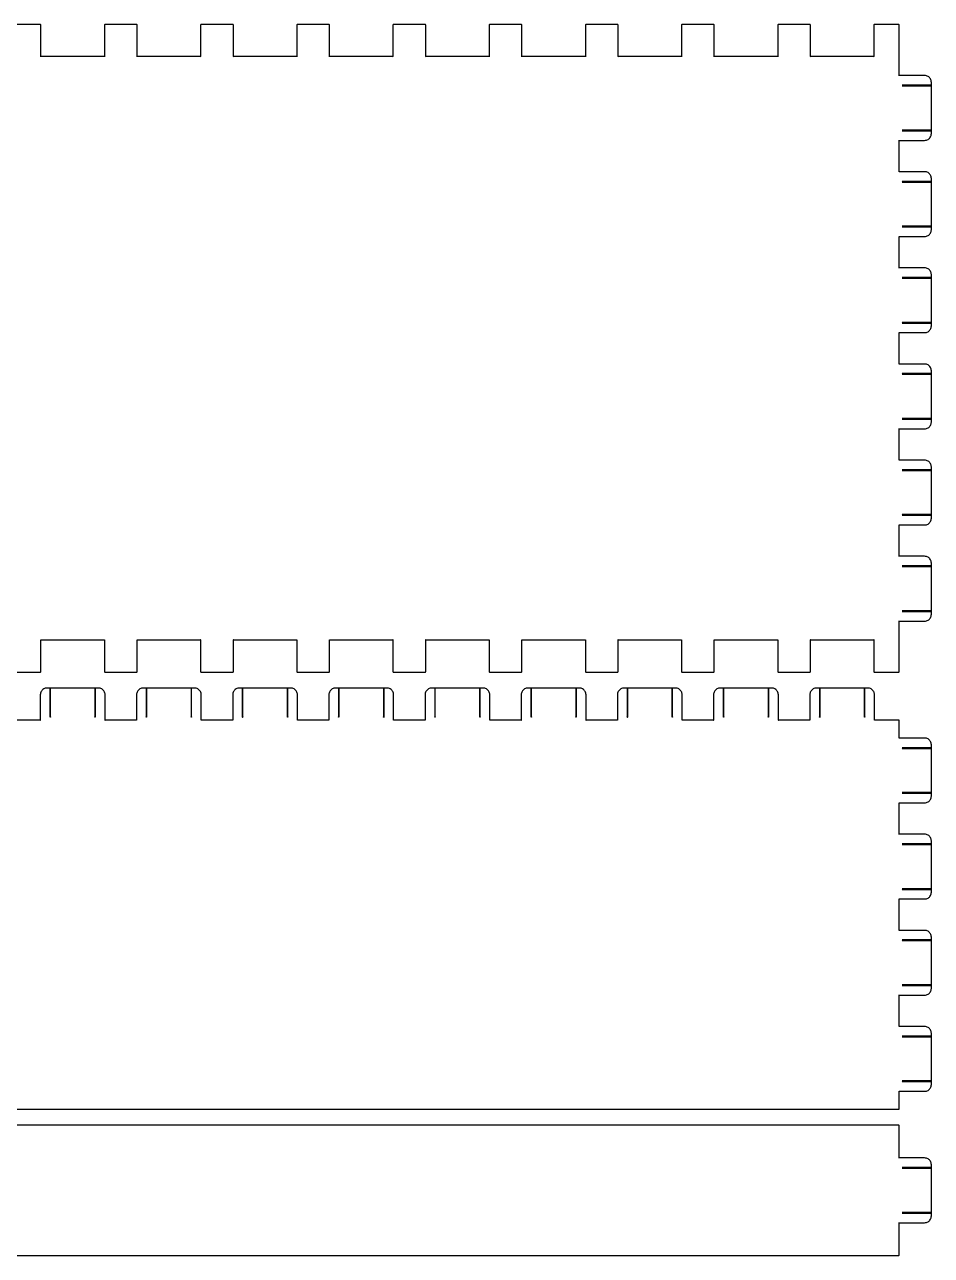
# Model space of a CAD drawing. Extents: x -4034 to 1909, y -3277 to 6509.
# Drawn here: x 290.3 to 570.3, y 1016.4 to 1396.6 of the extents above; entities that cross this region are included whole.
import ezdxf

# ---------------------------------------------------------------- set-up
doc = ezdxf.new("R2010")
doc.units = 0
doc.layers.add('Layer_1', color=7, linetype='CONTINUOUS')

msp = doc.modelspace()

# ---------------------------------------------------------------- linework, layer by layer
at = {"layer": 'Layer_1', "color": 7}
for points in [[(295.25, 1396.568195), (285.35, 1396.568195)], [(314.95, 1396.468193), (314.95, 1386.667997), (295.35, 1386.667997), (295.35, 1396.468193)], [(324.95, 1396.568195), (315.05, 1396.568195)], [(344.65, 1396.468193), (344.65, 1386.667997), (325.05, 1386.667997), (325.05, 1396.468193)], [(354.65, 1396.568195), (344.75, 1396.568195)], [(374.35, 1396.468193), (374.35, 1386.667997), (354.75, 1386.667997), (354.75, 1396.468193)], [(384.35, 1396.568195), (374.45, 1396.568195)], [(404.05, 1396.468193), (404.05, 1386.667997), (384.45, 1386.667997), (384.45, 1396.468193)], [(414.05, 1396.568195), (404.15, 1396.568195)], [(433.75, 1396.468193), (433.75, 1386.667997), (414.15, 1386.667997), (414.15, 1396.468193)], [(443.75, 1396.568195), (433.85, 1396.568195)], [(463.45, 1396.468193), (463.45, 1386.667997), (443.85, 1386.667997), (443.85, 1396.468193)], [(473.45, 1396.568195), (463.55, 1396.568195)], [(493.15, 1396.468193), (493.15, 1386.667997), (473.55, 1386.667997), (473.55, 1396.468193)], [(503.15, 1396.568195), (493.25, 1396.568195)], [(522.85, 1396.468193), (522.85, 1386.667997), (503.25, 1386.667997), (503.25, 1396.468193)], [(532.85, 1396.568195), (522.95, 1396.568195)], [(552.55, 1396.468193), (552.55, 1386.667997), (532.95, 1386.667997), (532.95, 1396.468193)], [(560.3, 1396.568195), (552.65, 1396.568195)], [(568.22, 1380.81788), (560.4, 1380.81788), (560.4, 1386.567995), (560.4, 1396.468193)], [(570.2, 1377.847821), (561.29, 1377.847821), (561.34, 1377.83382), (561.377, 1377.79782), (561.39, 1377.747819), (561.377, 1377.697818), (561.34, 1377.660817), (561.29, 1377.647817), (570.2, 1377.647817)], [(570.3, 1377.747819), (570.3, 1378.737838)], [(570.3, 1363.887541), (570.3, 1377.747819)], [(570.2, 1363.987543), (561.29, 1363.987543), (561.34, 1363.973543), (561.377, 1363.937542), (561.39, 1363.887541), (561.377, 1363.83754), (561.34, 1363.80054), (561.29, 1363.787539), (570.2, 1363.787539)], [(570.3, 1362.897522), (570.3, 1363.887541)], [(568.22, 1351.117286), (560.4, 1351.117286), (560.4, 1360.81748), (568.22, 1360.81748)], [(570.2, 1348.147227), (561.29, 1348.147227), (561.34, 1348.133226), (561.377, 1348.097226), (561.39, 1348.047225), (561.377, 1347.997224), (561.34, 1347.960223), (561.29, 1347.947223), (570.2, 1347.947223)], [(570.3, 1348.047225), (570.3, 1349.037244)], [(570.3, 1334.186947), (570.3, 1348.047225)], [(568.22, 1321.416692), (560.4, 1321.416692), (560.4, 1331.116886), (568.22, 1331.116886)], [(570.2, 1334.286949), (561.29, 1334.286949), (561.34, 1334.272949), (561.377, 1334.236948), (561.39, 1334.186947), (561.377, 1334.136946), (561.34, 1334.099946), (561.29, 1334.086945), (570.2, 1334.086945)], [(570.3, 1333.196928), (570.3, 1334.186947)], [(570.3, 1318.346631), (570.3, 1319.33665)], [(570.2, 1318.446633), (561.29, 1318.446633), (561.34, 1318.432632), (561.377, 1318.396632), (561.39, 1318.346631), (561.377, 1318.29663), (561.34, 1318.259629), (561.29, 1318.246629), (570.2, 1318.246629)], [(570.3, 1304.486353), (570.3, 1318.346631)], [(570.2, 1304.586355), (561.29, 1304.586355), (561.34, 1304.572355), (561.377, 1304.536354), (561.39, 1304.486353), (561.377, 1304.436352), (561.34, 1304.399352), (561.29, 1304.386351), (570.2, 1304.386351)], [(570.3, 1303.496334), (570.3, 1304.486353)], [(568.22, 1291.716098), (560.4, 1291.716098), (560.4, 1301.416292), (568.22, 1301.416292)], [(570.3, 1288.646037), (570.3, 1289.636056)], [(570.2, 1288.746039), (561.29, 1288.746039), (561.34, 1288.732038), (561.377, 1288.696038), (561.39, 1288.646037), (561.377, 1288.596036), (561.34, 1288.559035), (561.29, 1288.546035), (570.2, 1288.546035)], [(570.3, 1274.785759), (570.3, 1288.646037)], [(570.2, 1274.885761), (561.29, 1274.885761), (561.34, 1274.871761), (561.377, 1274.83576), (561.39, 1274.785759), (561.377, 1274.735758), (561.34, 1274.698758), (561.29, 1274.685757), (570.2, 1274.685757)], [(570.3, 1273.79574), (570.3, 1274.785759)], [(568.22, 1262.015504), (560.4, 1262.015504), (560.4, 1271.715698), (568.22, 1271.715698)], [(570.2, 1259.045445), (561.29, 1259.045445), (561.34, 1259.031444), (561.377, 1258.995444), (561.39, 1258.945443), (561.377, 1258.895442), (561.34, 1258.858441), (561.29, 1258.845441), (570.2, 1258.845441)], [(570.3, 1258.945443), (570.3, 1259.935462)], [(570.3, 1245.085165), (570.3, 1258.945443)], [(570.2, 1245.185167), (561.29, 1245.185167), (561.34, 1245.171167), (561.377, 1245.135166), (561.39, 1245.085165), (561.377, 1245.035164), (561.34, 1244.998164), (561.29, 1244.985163), (570.2, 1244.985163)], [(570.3, 1244.095146), (570.3, 1245.085165)], [(568.22, 1232.31491), (560.4, 1232.31491), (560.4, 1242.015104), (568.22, 1242.015104)], [(570.2, 1229.344851), (561.29, 1229.344851), (561.34, 1229.33085), (561.377, 1229.29485), (561.39, 1229.244849), (561.377, 1229.194848), (561.34, 1229.157847), (561.29, 1229.144847), (570.2, 1229.144847)], [(570.3, 1229.244849), (570.3, 1230.234868)], [(570.3, 1215.384571), (570.3, 1229.244849)], [(570.2, 1215.484573), (561.29, 1215.484573), (561.34, 1215.470573), (561.377, 1215.434572), (561.39, 1215.384571), (561.377, 1215.33457), (561.34, 1215.29757), (561.29, 1215.284569), (570.2, 1215.284569)], [(570.3, 1214.394552), (570.3, 1215.384571)], [(560.4, 1196.664197), (560.4, 1206.564395), (560.4, 1212.31451), (568.22, 1212.31451)], [(295.35, 1196.664197), (295.35, 1206.464393), (314.95, 1206.464393), (314.95, 1196.664197)], [(325.05, 1196.664197), (325.05, 1206.464393), (344.65, 1206.464393), (344.65, 1196.664197)], [(354.75, 1196.664197), (354.75, 1206.464393), (374.35, 1206.464393), (374.35, 1196.664197)], [(384.45, 1196.664197), (384.45, 1206.464393), (404.05, 1206.464393), (404.05, 1196.664197)], [(414.15, 1196.664197), (414.15, 1206.464393), (433.75, 1206.464393), (433.75, 1196.664197)], [(443.85, 1196.664197), (443.85, 1206.464393), (463.45, 1206.464393), (463.45, 1196.664197)], [(473.55, 1196.664197), (473.55, 1206.464393), (493.15, 1206.464393), (493.15, 1196.664197)], [(503.25, 1196.664197), (503.25, 1206.464393), (522.85, 1206.464393), (522.85, 1196.664197)], [(532.95, 1196.664197), (532.95, 1206.464393), (552.55, 1206.464393), (552.55, 1196.664197)], [(285.35, 1196.564195), (295.25, 1196.564195)], [(315.05, 1196.564195), (324.95, 1196.564195)], [(344.75, 1196.564195), (354.65, 1196.564195)], [(374.45, 1196.564195), (384.35, 1196.564195)], [(404.15, 1196.564195), (414.05, 1196.564195)], [(433.85, 1196.564195), (443.75, 1196.564195)], [(463.55, 1196.564195), (473.45, 1196.564195)], [(493.25, 1196.564195), (503.15, 1196.564195)], [(522.95, 1196.564195), (532.85, 1196.564195)], [(552.65, 1196.564195), (560.3, 1196.564195)], [(298.22, 1191.614096), (297.23, 1191.614096)], [(298.12, 1191.514094), (298.12, 1182.603916), (298.133, 1182.653917), (298.17, 1182.689918), (298.22, 1182.703918), (298.27, 1182.689918), (298.307, 1182.653917), (298.32, 1182.603916), (298.32, 1191.514094)], [(312.08, 1191.614096), (298.22, 1191.614096)], [(311.98, 1191.514094), (311.98, 1182.603916), (311.993, 1182.653917), (312.03, 1182.689918), (312.08, 1182.703918), (312.13, 1182.689918), (312.167, 1182.653917), (312.18, 1182.603916), (312.18, 1191.514094)], [(313.07, 1191.614096), (312.08, 1191.614096)], [(327.92, 1191.614096), (326.93, 1191.614096)], [(327.82, 1191.514094), (327.82, 1182.603916), (327.833, 1182.653917), (327.87, 1182.689918), (327.92, 1182.703918), (327.97, 1182.689918), (328.007, 1182.653917), (328.02, 1182.603916), (328.02, 1191.514094)], [(341.78, 1191.614096), (327.92, 1191.614096)], [(341.68, 1191.514094), (341.68, 1182.603916), (341.693, 1182.653917), (341.73, 1182.689918), (341.78, 1182.703918), (341.83, 1182.689918), (341.867, 1182.653917), (341.88, 1182.603916), (341.88, 1191.514094)], [(342.77, 1191.614096), (341.78, 1191.614096)], [(357.62, 1191.614096), (356.63, 1191.614096)], [(357.52, 1191.514094), (357.52, 1182.603916), (357.533, 1182.653917), (357.57, 1182.689918), (357.62, 1182.703918), (357.67, 1182.689918), (357.707, 1182.653917), (357.72, 1182.603916), (357.72, 1191.514094)], [(371.48, 1191.614096), (357.62, 1191.614096)], [(371.38, 1191.514094), (371.38, 1182.603916), (371.393, 1182.653917), (371.43, 1182.689918), (371.48, 1182.703918), (371.53, 1182.689918), (371.567, 1182.653917), (371.58, 1182.603916), (371.58, 1191.514094)], [(372.47, 1191.614096), (371.48, 1191.614096)], [(387.32, 1191.614096), (386.33, 1191.614096)], [(387.22, 1191.514094), (387.22, 1182.603916), (387.233, 1182.653917), (387.27, 1182.689918), (387.32, 1182.703918), (387.37, 1182.689918), (387.407, 1182.653917), (387.42, 1182.603916), (387.42, 1191.514094)], [(401.18, 1191.614096), (387.32, 1191.614096)], [(401.08, 1191.514094), (401.08, 1182.603916), (401.093, 1182.653917), (401.13, 1182.689918), (401.18, 1182.703918), (401.23, 1182.689918), (401.267, 1182.653917), (401.28, 1182.603916), (401.28, 1191.514094)], [(402.17, 1191.614096), (401.18, 1191.614096)], [(417.02, 1191.614096), (416.03, 1191.614096)], [(416.92, 1191.514094), (416.92, 1182.603916), (416.933, 1182.653917), (416.97, 1182.689918), (417.02, 1182.703918), (417.07, 1182.689918), (417.107, 1182.653917), (417.12, 1182.603916), (417.12, 1191.514094)], [(430.88, 1191.614096), (417.02, 1191.614096)], [(430.78, 1191.514094), (430.78, 1182.603916), (430.793, 1182.653917), (430.83, 1182.689918), (430.88, 1182.703918), (430.93, 1182.689918), (430.967, 1182.653917), (430.98, 1182.603916), (430.98, 1191.514094)], [(431.87, 1191.614096), (430.88, 1191.614096)], [(446.72, 1191.614096), (445.73, 1191.614096)], [(446.62, 1191.514094), (446.62, 1182.603916), (446.633, 1182.653917), (446.67, 1182.689918), (446.72, 1182.703918), (446.77, 1182.689918), (446.807, 1182.653917), (446.82, 1182.603916), (446.82, 1191.514094)], [(460.58, 1191.614096), (446.72, 1191.614096)], [(460.48, 1191.514094), (460.48, 1182.603916), (460.493, 1182.653917), (460.53, 1182.689918), (460.58, 1182.703918), (460.63, 1182.689918), (460.667, 1182.653917), (460.68, 1182.603916), (460.68, 1191.514094)], [(461.57, 1191.614096), (460.58, 1191.614096)], [(476.42, 1191.614096), (475.43, 1191.614096)], [(476.32, 1191.514094), (476.32, 1182.603916), (476.333, 1182.653917), (476.37, 1182.689918), (476.42, 1182.703918), (476.47, 1182.689918), (476.507, 1182.653917), (476.52, 1182.603916), (476.52, 1191.514094)], [(490.28, 1191.614096), (476.42, 1191.614096)], [(490.18, 1191.514094), (490.18, 1182.603916), (490.193, 1182.653917), (490.23, 1182.689918), (490.28, 1182.703918), (490.33, 1182.689918), (490.367, 1182.653917), (490.38, 1182.603916), (490.38, 1191.514094)], [(491.27, 1191.614096), (490.28, 1191.614096)], [(506.12, 1191.614096), (505.13, 1191.614096)], [(506.02, 1191.514094), (506.02, 1182.603916), (506.033, 1182.653917), (506.07, 1182.689918), (506.12, 1182.703918), (506.17, 1182.689918), (506.207, 1182.653917), (506.22, 1182.603916), (506.22, 1191.514094)], [(519.98, 1191.614096), (506.12, 1191.614096)], [(519.88, 1191.514094), (519.88, 1182.603916), (519.893, 1182.653917), (519.93, 1182.689918), (519.98, 1182.703918), (520.03, 1182.689918), (520.067, 1182.653917), (520.08, 1182.603916), (520.08, 1191.514094)], [(520.97, 1191.614096), (519.98, 1191.614096)], [(535.82, 1191.614096), (534.83, 1191.614096)], [(535.72, 1191.514094), (535.72, 1182.603916), (535.733, 1182.653917), (535.77, 1182.689918), (535.82, 1182.703918), (535.87, 1182.689918), (535.907, 1182.653917), (535.92, 1182.603916), (535.92, 1191.514094)], [(549.68, 1191.614096), (535.82, 1191.614096)], [(549.58, 1191.514094), (549.58, 1182.603916), (549.593, 1182.653917), (549.63, 1182.689918), (549.68, 1182.703918), (549.73, 1182.689918), (549.767, 1182.653917), (549.78, 1182.603916), (549.78, 1191.514094)], [(550.67, 1191.614096), (549.68, 1191.614096)], [(295.15, 1189.534054), (295.15, 1181.713898), (285.45, 1181.713898), (285.45, 1189.534054)], [(324.85, 1189.534054), (324.85, 1181.713898), (315.15, 1181.713898), (315.15, 1189.534054)], [(354.55, 1189.534054), (354.55, 1181.713898), (344.85, 1181.713898), (344.85, 1189.534054)], [(384.25, 1189.534054), (384.25, 1181.713898), (374.55, 1181.713898), (374.55, 1189.534054)], [(413.95, 1189.534054), (413.95, 1181.713898), (404.25, 1181.713898), (404.25, 1189.534054)], [(443.65, 1189.534054), (443.65, 1181.713898), (433.95, 1181.713898), (433.95, 1189.534054)], [(473.35, 1189.534054), (473.35, 1181.713898), (463.65, 1181.713898), (463.65, 1189.534054)], [(503.05, 1189.534054), (503.05, 1181.713898), (493.35, 1181.713898), (493.35, 1189.534054)], [(532.75, 1189.534054), (532.75, 1181.713898), (523.05, 1181.713898), (523.05, 1189.534054)], [(560.3, 1181.713898), (552.75, 1181.713898), (552.75, 1189.534054)], [(568.22, 1176.163787), (560.4, 1176.163787), (560.4, 1181.613896)], [(570.2, 1173.193728), (561.29, 1173.193728), (561.34, 1173.179727), (561.377, 1173.143727), (561.39, 1173.093726), (561.377, 1173.043725), (561.34, 1173.006724), (561.29, 1172.993724), (570.2, 1172.993724)], [(570.3, 1173.093726), (570.3, 1174.083745)], [(570.3, 1159.233448), (570.3, 1173.093726)], [(568.22, 1146.463193), (560.4, 1146.463193), (560.4, 1156.163387), (568.22, 1156.163387)], [(570.2, 1159.33345), (561.29, 1159.33345), (561.34, 1159.31945), (561.377, 1159.283449), (561.39, 1159.233448), (561.377, 1159.183447), (561.34, 1159.146447), (561.29, 1159.133446), (570.2, 1159.133446)], [(570.3, 1158.243429), (570.3, 1159.233448)], [(570.2, 1143.493134), (561.29, 1143.493134), (561.34, 1143.479133), (561.377, 1143.443133), (561.39, 1143.393132), (561.377, 1143.343131), (561.34, 1143.30613), (561.29, 1143.29313), (570.2, 1143.29313)], [(570.3, 1143.393132), (570.3, 1144.383151)], [(570.3, 1129.532854), (570.3, 1143.393132)], [(570.2, 1129.632856), (561.29, 1129.632856), (561.34, 1129.618856), (561.377, 1129.582855), (561.39, 1129.532854), (561.377, 1129.482853), (561.34, 1129.445853), (561.29, 1129.432852), (570.2, 1129.432852)], [(570.3, 1128.542835), (570.3, 1129.532854)], [(568.22, 1116.762599), (560.4, 1116.762599), (560.4, 1126.462793), (568.22, 1126.462793)], [(570.3, 1113.692538), (570.3, 1114.682557)], [(570.2, 1113.79254), (561.29, 1113.79254), (561.34, 1113.778539), (561.377, 1113.742539), (561.39, 1113.692538), (561.377, 1113.642537), (561.34, 1113.605536), (561.29, 1113.592536), (570.2, 1113.592536)], [(570.3, 1099.83226), (570.3, 1113.692538)], [(570.2, 1099.932262), (561.29, 1099.932262), (561.34, 1099.918262), (561.377, 1099.882261), (561.39, 1099.83226), (561.377, 1099.782259), (561.34, 1099.745259), (561.29, 1099.732258), (570.2, 1099.732258)], [(570.3, 1098.842241), (570.3, 1099.83226)], [(568.22, 1087.062005), (560.4, 1087.062005), (560.4, 1096.762199), (568.22, 1096.762199)], [(570.2, 1084.091946), (561.29, 1084.091946), (561.34, 1084.077945), (561.377, 1084.041945), (561.39, 1083.991944), (561.377, 1083.941943), (561.34, 1083.904942), (561.29, 1083.891942), (570.2, 1083.891942)], [(570.3, 1083.991944), (570.3, 1084.981963)], [(570.3, 1070.131666), (570.3, 1083.991944)], [(570.2, 1070.231668), (561.29, 1070.231668), (561.34, 1070.217668), (561.377, 1070.181667), (561.39, 1070.131666), (561.377, 1070.081665), (561.34, 1070.044665), (561.29, 1070.031664), (570.2, 1070.031664)], [(570.3, 1069.141647), (570.3, 1070.131666)], [(560.4, 1061.611496), (560.4, 1067.061605), (568.22, 1067.061605)], [(20.3, 1061.511494), (560.3, 1061.511494)], [(560.3, 1056.561395), (20.3, 1056.561395)], [(568.22, 1046.461193), (560.4, 1046.461193), (560.4, 1056.461393)], [(570.2, 1043.491134), (561.29, 1043.491134), (561.34, 1043.477133), (561.377, 1043.441133), (561.39, 1043.391132), (561.377, 1043.341131), (561.34, 1043.30413), (561.29, 1043.29113), (570.2, 1043.29113)], [(570.3, 1043.391132), (570.3, 1044.381151)], [(570.3, 1029.530854), (570.3, 1043.391132)], [(570.2, 1029.630856), (561.29, 1029.630856), (561.34, 1029.616856), (561.377, 1029.580855), (561.39, 1029.530854), (561.377, 1029.480853), (561.34, 1029.443853), (561.29, 1029.430852), (570.2, 1029.430852)], [(570.3, 1028.540835), (570.3, 1029.530854)], [(560.4, 1016.460593), (560.4, 1026.460793), (568.22, 1026.460793)], [(20.3, 1016.360591), (560.3, 1016.360591)]]:
    msp.add_lwpolyline(points, dxfattribs=at)
for points in [[(295.35, 1396.468193), (295.35, 1396.523194), (295.305, 1396.568195), (295.25, 1396.568195)], [(315.05, 1396.568195), (314.995, 1396.568195), (314.95, 1396.523194), (314.95, 1396.468193)], [(325.05, 1396.468193), (325.05, 1396.523194), (325.005, 1396.568195), (324.95, 1396.568195)], [(344.75, 1396.568195), (344.695, 1396.568195), (344.65, 1396.523194), (344.65, 1396.468193)], [(354.75, 1396.468193), (354.75, 1396.523194), (354.705, 1396.568195), (354.65, 1396.568195)], [(374.45, 1396.568195), (374.395, 1396.568195), (374.35, 1396.523194), (374.35, 1396.468193)], [(384.45, 1396.468193), (384.45, 1396.523194), (384.405, 1396.568195), (384.35, 1396.568195)], [(404.15, 1396.568195), (404.095, 1396.568195), (404.05, 1396.523194), (404.05, 1396.468193)], [(414.15, 1396.468193), (414.15, 1396.523194), (414.105, 1396.568195), (414.05, 1396.568195)], [(433.85, 1396.568195), (433.795, 1396.568195), (433.75, 1396.523194), (433.75, 1396.468193)], [(443.85, 1396.468193), (443.85, 1396.523194), (443.805, 1396.568195), (443.75, 1396.568195)], [(463.55, 1396.568195), (463.495, 1396.568195), (463.45, 1396.523194), (463.45, 1396.468193)], [(473.55, 1396.468193), (473.55, 1396.523194), (473.505, 1396.568195), (473.45, 1396.568195)], [(493.25, 1396.568195), (493.195, 1396.568195), (493.15, 1396.523194), (493.15, 1396.468193)], [(503.25, 1396.468193), (503.25, 1396.523194), (503.205, 1396.568195), (503.15, 1396.568195)], [(522.95, 1396.568195), (522.895, 1396.568195), (522.85, 1396.523194), (522.85, 1396.468193)], [(532.95, 1396.468193), (532.95, 1396.523194), (532.905, 1396.568195), (532.85, 1396.568195)], [(552.65, 1396.568195), (552.595, 1396.568195), (552.55, 1396.523194), (552.55, 1396.468193)], [(560.4, 1396.468193), (560.4, 1396.523194), (560.355, 1396.568195), (560.3, 1396.568195)], [(295.35, 1386.667997), (295.25, 1386.667997), (295.35, 1386.567995), (295.35, 1386.667997)], [(314.95, 1386.667997), (314.95, 1386.567995), (315.05, 1386.667997), (314.95, 1386.667997)], [(325.05, 1386.667997), (324.95, 1386.667997), (325.05, 1386.567995), (325.05, 1386.667997)], [(344.65, 1386.667997), (344.65, 1386.567995), (344.75, 1386.667997), (344.65, 1386.667997)], [(354.75, 1386.667997), (354.65, 1386.667997), (354.75, 1386.567995), (354.75, 1386.667997)], [(374.35, 1386.667997), (374.35, 1386.567995), (374.45, 1386.667997), (374.35, 1386.667997)], [(384.45, 1386.667997), (384.35, 1386.667997), (384.45, 1386.567995), (384.45, 1386.667997)], [(404.05, 1386.667997), (404.05, 1386.567995), (404.15, 1386.667997), (404.05, 1386.667997)], [(414.15, 1386.667997), (414.05, 1386.667997), (414.15, 1386.567995), (414.15, 1386.667997)], [(433.75, 1386.667997), (433.75, 1386.567995), (433.85, 1386.667997), (433.75, 1386.667997)], [(443.85, 1386.667997), (443.75, 1386.667997), (443.85, 1386.567995), (443.85, 1386.667997)], [(463.45, 1386.667997), (463.45, 1386.567995), (463.55, 1386.667997), (463.45, 1386.667997)], [(473.55, 1386.667997), (473.45, 1386.667997), (473.55, 1386.567995), (473.55, 1386.667997)], [(493.15, 1386.667997), (493.15, 1386.567995), (493.25, 1386.667997), (493.15, 1386.667997)], [(503.25, 1386.667997), (503.15, 1386.667997), (503.25, 1386.567995), (503.25, 1386.667997)], [(522.85, 1386.667997), (522.85, 1386.567995), (522.95, 1386.667997), (522.85, 1386.667997)], [(532.95, 1386.667997), (532.85, 1386.667997), (532.95, 1386.567995), (532.95, 1386.667997)], [(552.55, 1386.667997), (552.55, 1386.567995), (552.65, 1386.667997), (552.55, 1386.667997)], [(560.4, 1380.81788), (560.3, 1380.81788), (560.4, 1380.717878), (560.4, 1380.81788)], [(569.26, 1380.538875), (568.944, 1380.721878), (568.585, 1380.81788), (568.22, 1380.81788)], [(570.021, 1379.777859), (569.839, 1380.093866), (569.576, 1380.355871), (569.26, 1380.538875)], [(570.3, 1378.737838), (570.3, 1379.102846), (570.204, 1379.460853), (570.021, 1379.777859)], [(570.3, 1377.747819), (570.3, 1377.80282), (570.255, 1377.847821), (570.2, 1377.847821)], [(570.2, 1377.647817), (570.255, 1377.647817), (570.3, 1377.691818), (570.3, 1377.747819)], [(569.26, 1361.095486), (569.576, 1361.278489), (569.839, 1361.540495), (570.021, 1361.857501)], [(570.021, 1361.857501), (570.204, 1362.173507), (570.3, 1362.532514), (570.3, 1362.897522)], [(570.3, 1363.887541), (570.3, 1363.942543), (570.255, 1363.987543), (570.2, 1363.987543)], [(570.2, 1363.787539), (570.255, 1363.787539), (570.3, 1363.83154), (570.3, 1363.887541)], [(560.4, 1360.81748), (560.4, 1360.917482), (560.3, 1360.81748), (560.4, 1360.81748)], [(568.22, 1360.81748), (568.585, 1360.81748), (568.944, 1360.913482), (569.26, 1361.095486)], [(560.4, 1351.117286), (560.3, 1351.117286), (560.4, 1351.017284), (560.4, 1351.117286)], [(569.26, 1350.838281), (568.944, 1351.021284), (568.585, 1351.117286), (568.22, 1351.117286)], [(570.021, 1350.077265), (569.839, 1350.393272), (569.576, 1350.655277), (569.26, 1350.838281)], [(570.3, 1349.037244), (570.3, 1349.402252), (570.204, 1349.760259), (570.021, 1350.077265)], [(570.3, 1348.047225), (570.3, 1348.102226), (570.255, 1348.147227), (570.2, 1348.147227)], [(570.2, 1347.947223), (570.255, 1347.947223), (570.3, 1347.991224), (570.3, 1348.047225)], [(560.4, 1331.116886), (560.4, 1331.216888), (560.3, 1331.116886), (560.4, 1331.116886)], [(568.22, 1331.116886), (568.585, 1331.116886), (568.944, 1331.212888), (569.26, 1331.394892)], [(569.26, 1331.394892), (569.576, 1331.577895), (569.839, 1331.839901), (570.021, 1332.156907)], [(570.021, 1332.156907), (570.204, 1332.472913), (570.3, 1332.83192), (570.3, 1333.196928)], [(570.3, 1334.186947), (570.3, 1334.241949), (570.255, 1334.286949), (570.2, 1334.286949)], [(570.2, 1334.086945), (570.255, 1334.086945), (570.3, 1334.130946), (570.3, 1334.186947)], [(560.4, 1321.416692), (560.3, 1321.416692), (560.4, 1321.31669), (560.4, 1321.416692)], [(569.26, 1321.137687), (568.944, 1321.32069), (568.585, 1321.416692), (568.22, 1321.416692)], [(570.021, 1320.376671), (569.839, 1320.692678), (569.576, 1320.954683), (569.26, 1321.137687)], [(570.3, 1319.33665), (570.3, 1319.701658), (570.204, 1320.059665), (570.021, 1320.376671)], [(570.3, 1318.346631), (570.3, 1318.401632), (570.255, 1318.446633), (570.2, 1318.446633)], [(570.2, 1318.246629), (570.255, 1318.246629), (570.3, 1318.29063), (570.3, 1318.346631)], [(570.3, 1304.486353), (570.3, 1304.541355), (570.255, 1304.586355), (570.2, 1304.586355)], [(570.2, 1304.386351), (570.255, 1304.386351), (570.3, 1304.430352), (570.3, 1304.486353)], [(560.4, 1301.416292), (560.4, 1301.516294), (560.3, 1301.416292), (560.4, 1301.416292)], [(568.22, 1301.416292), (568.585, 1301.416292), (568.944, 1301.512294), (569.26, 1301.694298)], [(569.26, 1301.694298), (569.576, 1301.877301), (569.839, 1302.139307), (570.021, 1302.456313)], [(570.021, 1302.456313), (570.204, 1302.772319), (570.3, 1303.131326), (570.3, 1303.496334)], [(560.4, 1291.716098), (560.3, 1291.716098), (560.4, 1291.616096), (560.4, 1291.716098)], [(569.26, 1291.437093), (568.944, 1291.620096), (568.585, 1291.716098), (568.22, 1291.716098)], [(570.021, 1290.676077), (569.839, 1290.992084), (569.576, 1291.254089), (569.26, 1291.437093)], [(570.3, 1289.636056), (570.3, 1290.001064), (570.204, 1290.359071), (570.021, 1290.676077)], [(570.3, 1288.646037), (570.3, 1288.701038), (570.255, 1288.746039), (570.2, 1288.746039)], [(570.2, 1288.546035), (570.255, 1288.546035), (570.3, 1288.590036), (570.3, 1288.646037)], [(570.021, 1272.755719), (570.204, 1273.071725), (570.3, 1273.430732), (570.3, 1273.79574)], [(570.3, 1274.785759), (570.3, 1274.840761), (570.255, 1274.885761), (570.2, 1274.885761)], [(570.2, 1274.685757), (570.255, 1274.685757), (570.3, 1274.729758), (570.3, 1274.785759)], [(560.4, 1271.715698), (560.4, 1271.8157), (560.3, 1271.715698), (560.4, 1271.715698)], [(568.22, 1271.715698), (568.585, 1271.715698), (568.944, 1271.8117), (569.26, 1271.993704)], [(569.26, 1271.993704), (569.576, 1272.176707), (569.839, 1272.438713), (570.021, 1272.755719)], [(560.4, 1262.015504), (560.3, 1262.015504), (560.4, 1261.915502), (560.4, 1262.015504)], [(569.26, 1261.736498), (568.944, 1261.919502), (568.585, 1262.015504), (568.22, 1262.015504)], [(570.021, 1260.975483), (569.839, 1261.29149), (569.576, 1261.553495), (569.26, 1261.736498)], [(570.3, 1259.935462), (570.3, 1260.30047), (570.204, 1260.658477), (570.021, 1260.975483)], [(570.3, 1258.945443), (570.3, 1259.000444), (570.255, 1259.045445), (570.2, 1259.045445)], [(570.2, 1258.845441), (570.255, 1258.845441), (570.3, 1258.889442), (570.3, 1258.945443)], [(570.021, 1243.055125), (570.204, 1243.371131), (570.3, 1243.730138), (570.3, 1244.095146)], [(570.3, 1245.085165), (570.3, 1245.140167), (570.255, 1245.185167), (570.2, 1245.185167)], [(570.2, 1244.985163), (570.255, 1244.985163), (570.3, 1245.029164), (570.3, 1245.085165)], [(560.4, 1242.015104), (560.4, 1242.115106), (560.3, 1242.015104), (560.4, 1242.015104)], [(568.22, 1242.015104), (568.585, 1242.015104), (568.944, 1242.111106), (569.26, 1242.29311)], [(569.26, 1242.29311), (569.576, 1242.476113), (569.839, 1242.738119), (570.021, 1243.055125)], [(560.4, 1232.31491), (560.3, 1232.31491), (560.4, 1232.214908), (560.4, 1232.31491)], [(569.26, 1232.035905), (568.944, 1232.218908), (568.585, 1232.31491), (568.22, 1232.31491)], [(570.021, 1231.274889), (569.839, 1231.590896), (569.576, 1231.852901), (569.26, 1232.035905)], [(570.3, 1230.234868), (570.3, 1230.599876), (570.204, 1230.957883), (570.021, 1231.274889)], [(570.3, 1229.244849), (570.3, 1229.29985), (570.255, 1229.344851), (570.2, 1229.344851)], [(570.2, 1229.144847), (570.255, 1229.144847), (570.3, 1229.188848), (570.3, 1229.244849)], [(569.26, 1212.592516), (569.576, 1212.775519), (569.839, 1213.037525), (570.021, 1213.354531)], [(570.021, 1213.354531), (570.204, 1213.670537), (570.3, 1214.029544), (570.3, 1214.394552)], [(570.3, 1215.384571), (570.3, 1215.439573), (570.255, 1215.484573), (570.2, 1215.484573)], [(570.2, 1215.284569), (570.255, 1215.284569), (570.3, 1215.32857), (570.3, 1215.384571)], [(560.4, 1212.31451), (560.4, 1212.414512), (560.3, 1212.31451), (560.4, 1212.31451)], [(568.22, 1212.31451), (568.585, 1212.31451), (568.944, 1212.410512), (569.26, 1212.592516)], [(295.35, 1206.464393), (295.35, 1206.564395), (295.25, 1206.464393), (295.35, 1206.464393)], [(314.95, 1206.464393), (315.05, 1206.464393), (314.95, 1206.564395), (314.95, 1206.464393)], [(325.05, 1206.464393), (325.05, 1206.564395), (324.95, 1206.464393), (325.05, 1206.464393)], [(344.65, 1206.464393), (344.75, 1206.464393), (344.65, 1206.564395), (344.65, 1206.464393)], [(354.75, 1206.464393), (354.75, 1206.564395), (354.65, 1206.464393), (354.75, 1206.464393)], [(374.35, 1206.464393), (374.45, 1206.464393), (374.35, 1206.564395), (374.35, 1206.464393)], [(384.45, 1206.464393), (384.45, 1206.564395), (384.35, 1206.464393), (384.45, 1206.464393)], [(404.05, 1206.464393), (404.15, 1206.464393), (404.05, 1206.564395), (404.05, 1206.464393)], [(414.15, 1206.464393), (414.15, 1206.564395), (414.05, 1206.464393), (414.15, 1206.464393)], [(433.75, 1206.464393), (433.85, 1206.464393), (433.75, 1206.564395), (433.75, 1206.464393)], [(443.85, 1206.464393), (443.85, 1206.564395), (443.75, 1206.464393), (443.85, 1206.464393)], [(463.45, 1206.464393), (463.55, 1206.464393), (463.45, 1206.564395), (463.45, 1206.464393)], [(473.55, 1206.464393), (473.55, 1206.564395), (473.45, 1206.464393), (473.55, 1206.464393)], [(493.15, 1206.464393), (493.25, 1206.464393), (493.15, 1206.564395), (493.15, 1206.464393)], [(503.25, 1206.464393), (503.25, 1206.564395), (503.15, 1206.464393), (503.25, 1206.464393)], [(522.85, 1206.464393), (522.95, 1206.464393), (522.85, 1206.564395), (522.85, 1206.464393)], [(532.95, 1206.464393), (532.95, 1206.564395), (532.85, 1206.464393), (532.95, 1206.464393)], [(552.55, 1206.464393), (552.65, 1206.464393), (552.55, 1206.564395), (552.55, 1206.464393)], [(295.25, 1196.564195), (295.305, 1196.564195), (295.35, 1196.608196), (295.35, 1196.664197)], [(314.95, 1196.664197), (314.95, 1196.608196), (314.995, 1196.564195), (315.05, 1196.564195)], [(324.95, 1196.564195), (325.005, 1196.564195), (325.05, 1196.608196), (325.05, 1196.664197)], [(344.65, 1196.664197), (344.65, 1196.608196), (344.695, 1196.564195), (344.75, 1196.564195)], [(354.65, 1196.564195), (354.705, 1196.564195), (354.75, 1196.608196), (354.75, 1196.664197)], [(374.35, 1196.664197), (374.35, 1196.608196), (374.395, 1196.564195), (374.45, 1196.564195)], [(384.35, 1196.564195), (384.405, 1196.564195), (384.45, 1196.608196), (384.45, 1196.664197)], [(404.05, 1196.664197), (404.05, 1196.608196), (404.095, 1196.564195), (404.15, 1196.564195)], [(414.05, 1196.564195), (414.105, 1196.564195), (414.15, 1196.608196), (414.15, 1196.664197)], [(433.75, 1196.664197), (433.75, 1196.608196), (433.795, 1196.564195), (433.85, 1196.564195)], [(443.75, 1196.564195), (443.805, 1196.564195), (443.85, 1196.608196), (443.85, 1196.664197)], [(463.45, 1196.664197), (463.45, 1196.608196), (463.495, 1196.564195), (463.55, 1196.564195)], [(473.45, 1196.564195), (473.505, 1196.564195), (473.55, 1196.608196), (473.55, 1196.664197)], [(493.15, 1196.664197), (493.15, 1196.608196), (493.195, 1196.564195), (493.25, 1196.564195)], [(503.15, 1196.564195), (503.205, 1196.564195), (503.25, 1196.608196), (503.25, 1196.664197)], [(522.85, 1196.664197), (522.85, 1196.608196), (522.895, 1196.564195), (522.95, 1196.564195)], [(532.85, 1196.564195), (532.905, 1196.564195), (532.95, 1196.608196), (532.95, 1196.664197)], [(552.55, 1196.664197), (552.55, 1196.608196), (552.595, 1196.564195), (552.65, 1196.564195)], [(560.3, 1196.564195), (560.355, 1196.564195), (560.4, 1196.608196), (560.4, 1196.664197)], [(295.429, 1190.574075), (295.246, 1190.257069), (295.15, 1189.899062), (295.15, 1189.534054)], [(296.19, 1191.335091), (295.874, 1191.152087), (295.611, 1190.890082), (295.429, 1190.574075)], [(297.23, 1191.614096), (296.865, 1191.614096), (296.506, 1191.518094), (296.19, 1191.335091)], [(298.22, 1191.614096), (298.165, 1191.614096), (298.12, 1191.569095), (298.12, 1191.514094)], [(298.32, 1191.514094), (298.32, 1191.569095), (298.275, 1191.614096), (298.22, 1191.614096)], [(312.08, 1191.614096), (312.025, 1191.614096), (311.98, 1191.569095), (311.98, 1191.514094)], [(312.18, 1191.514094), (312.18, 1191.569095), (312.135, 1191.614096), (312.08, 1191.614096)], [(314.11, 1191.335091), (313.794, 1191.518094), (313.435, 1191.614096), (313.07, 1191.614096)], [(314.871, 1190.574075), (314.689, 1190.890082), (314.426, 1191.152087), (314.11, 1191.335091)], [(315.15, 1189.534054), (315.15, 1189.899062), (315.054, 1190.257069), (314.871, 1190.574075)], [(325.129, 1190.574075), (324.946, 1190.257069), (324.85, 1189.899062), (324.85, 1189.534054)], [(325.89, 1191.335091), (325.574, 1191.152087), (325.311, 1190.890082), (325.129, 1190.574075)], [(326.93, 1191.614096), (326.565, 1191.614096), (326.206, 1191.518094), (325.89, 1191.335091)], [(327.92, 1191.614096), (327.865, 1191.614096), (327.82, 1191.569095), (327.82, 1191.514094)], [(328.02, 1191.514094), (328.02, 1191.569095), (327.975, 1191.614096), (327.92, 1191.614096)], [(341.78, 1191.614096), (341.725, 1191.614096), (341.68, 1191.569095), (341.68, 1191.514094)], [(341.88, 1191.514094), (341.88, 1191.569095), (341.835, 1191.614096), (341.78, 1191.614096)], [(343.81, 1191.335091), (343.494, 1191.518094), (343.135, 1191.614096), (342.77, 1191.614096)], [(344.571, 1190.574075), (344.389, 1190.890082), (344.126, 1191.152087), (343.81, 1191.335091)], [(344.85, 1189.534054), (344.85, 1189.899062), (344.754, 1190.257069), (344.571, 1190.574075)], [(354.829, 1190.574075), (354.646, 1190.257069), (354.55, 1189.899062), (354.55, 1189.534054)], [(355.59, 1191.335091), (355.274, 1191.152087), (355.011, 1190.890082), (354.829, 1190.574075)], [(356.63, 1191.614096), (356.265, 1191.614096), (355.906, 1191.518094), (355.59, 1191.335091)], [(357.62, 1191.614096), (357.565, 1191.614096), (357.52, 1191.569095), (357.52, 1191.514094)], [(357.72, 1191.514094), (357.72, 1191.569095), (357.675, 1191.614096), (357.62, 1191.614096)], [(371.48, 1191.614096), (371.425, 1191.614096), (371.38, 1191.569095), (371.38, 1191.514094)], [(371.58, 1191.514094), (371.58, 1191.569095), (371.535, 1191.614096), (371.48, 1191.614096)], [(373.51, 1191.335091), (373.194, 1191.518094), (372.835, 1191.614096), (372.47, 1191.614096)], [(374.271, 1190.574075), (374.089, 1190.890082), (373.826, 1191.152087), (373.51, 1191.335091)], [(374.55, 1189.534054), (374.55, 1189.899062), (374.454, 1190.257069), (374.271, 1190.574075)], [(384.529, 1190.574075), (384.346, 1190.257069), (384.25, 1189.899062), (384.25, 1189.534054)], [(385.29, 1191.335091), (384.974, 1191.152087), (384.711, 1190.890082), (384.529, 1190.574075)], [(386.33, 1191.614096), (385.965, 1191.614096), (385.606, 1191.518094), (385.29, 1191.335091)], [(387.32, 1191.614096), (387.265, 1191.614096), (387.22, 1191.569095), (387.22, 1191.514094)], [(387.42, 1191.514094), (387.42, 1191.569095), (387.375, 1191.614096), (387.32, 1191.614096)], [(401.18, 1191.614096), (401.125, 1191.614096), (401.08, 1191.569095), (401.08, 1191.514094)], [(401.28, 1191.514094), (401.28, 1191.569095), (401.235, 1191.614096), (401.18, 1191.614096)], [(403.21, 1191.335091), (402.894, 1191.518094), (402.535, 1191.614096), (402.17, 1191.614096)], [(403.971, 1190.574075), (403.789, 1190.890082), (403.526, 1191.152087), (403.21, 1191.335091)], [(404.25, 1189.534054), (404.25, 1189.899062), (404.154, 1190.257069), (403.971, 1190.574075)], [(414.229, 1190.574075), (414.046, 1190.257069), (413.95, 1189.899062), (413.95, 1189.534054)], [(414.99, 1191.335091), (414.674, 1191.152087), (414.411, 1190.890082), (414.229, 1190.574075)], [(416.03, 1191.614096), (415.665, 1191.614096), (415.306, 1191.518094), (414.99, 1191.335091)], [(417.02, 1191.614096), (416.965, 1191.614096), (416.92, 1191.569095), (416.92, 1191.514094)], [(417.12, 1191.514094), (417.12, 1191.569095), (417.075, 1191.614096), (417.02, 1191.614096)], [(430.88, 1191.614096), (430.825, 1191.614096), (430.78, 1191.569095), (430.78, 1191.514094)], [(430.98, 1191.514094), (430.98, 1191.569095), (430.935, 1191.614096), (430.88, 1191.614096)], [(432.91, 1191.335091), (432.594, 1191.518094), (432.235, 1191.614096), (431.87, 1191.614096)], [(433.671, 1190.574075), (433.489, 1190.890082), (433.226, 1191.152087), (432.91, 1191.335091)], [(433.95, 1189.534054), (433.95, 1189.899062), (433.854, 1190.257069), (433.671, 1190.574075)], [(443.929, 1190.574075), (443.746, 1190.257069), (443.65, 1189.899062), (443.65, 1189.534054)], [(444.69, 1191.335091), (444.374, 1191.152087), (444.111, 1190.890082), (443.929, 1190.574075)], [(445.73, 1191.614096), (445.365, 1191.614096), (445.006, 1191.518094), (444.69, 1191.335091)], [(446.72, 1191.614096), (446.665, 1191.614096), (446.62, 1191.569095), (446.62, 1191.514094)], [(446.82, 1191.514094), (446.82, 1191.569095), (446.775, 1191.614096), (446.72, 1191.614096)], [(460.58, 1191.614096), (460.525, 1191.614096), (460.48, 1191.569095), (460.48, 1191.514094)], [(460.68, 1191.514094), (460.68, 1191.569095), (460.635, 1191.614096), (460.58, 1191.614096)], [(462.61, 1191.335091), (462.294, 1191.518094), (461.935, 1191.614096), (461.57, 1191.614096)], [(463.371, 1190.574075), (463.189, 1190.890082), (462.926, 1191.152087), (462.61, 1191.335091)], [(463.65, 1189.534054), (463.65, 1189.899062), (463.554, 1190.257069), (463.371, 1190.574075)], [(473.629, 1190.574075), (473.446, 1190.257069), (473.35, 1189.899062), (473.35, 1189.534054)], [(474.39, 1191.335091), (474.074, 1191.152087), (473.811, 1190.890082), (473.629, 1190.574075)], [(475.43, 1191.614096), (475.065, 1191.614096), (474.706, 1191.518094), (474.39, 1191.335091)], [(476.42, 1191.614096), (476.365, 1191.614096), (476.32, 1191.569095), (476.32, 1191.514094)], [(476.52, 1191.514094), (476.52, 1191.569095), (476.475, 1191.614096), (476.42, 1191.614096)], [(490.28, 1191.614096), (490.225, 1191.614096), (490.18, 1191.569095), (490.18, 1191.514094)], [(490.38, 1191.514094), (490.38, 1191.569095), (490.335, 1191.614096), (490.28, 1191.614096)], [(492.31, 1191.335091), (491.994, 1191.518094), (491.635, 1191.614096), (491.27, 1191.614096)], [(493.071, 1190.574075), (492.889, 1190.890082), (492.626, 1191.152087), (492.31, 1191.335091)], [(493.35, 1189.534054), (493.35, 1189.899062), (493.254, 1190.257069), (493.071, 1190.574075)], [(503.329, 1190.574075), (503.146, 1190.257069), (503.05, 1189.899062), (503.05, 1189.534054)], [(504.09, 1191.335091), (503.774, 1191.152087), (503.511, 1190.890082), (503.329, 1190.574075)], [(505.13, 1191.614096), (504.765, 1191.614096), (504.406, 1191.518094), (504.09, 1191.335091)], [(506.12, 1191.614096), (506.065, 1191.614096), (506.02, 1191.569095), (506.02, 1191.514094)], [(506.22, 1191.514094), (506.22, 1191.569095), (506.175, 1191.614096), (506.12, 1191.614096)], [(519.98, 1191.614096), (519.925, 1191.614096), (519.88, 1191.569095), (519.88, 1191.514094)], [(520.08, 1191.514094), (520.08, 1191.569095), (520.035, 1191.614096), (519.98, 1191.614096)], [(522.01, 1191.335091), (521.694, 1191.518094), (521.335, 1191.614096), (520.97, 1191.614096)], [(522.771, 1190.574075), (522.589, 1190.890082), (522.326, 1191.152087), (522.01, 1191.335091)], [(523.05, 1189.534054), (523.05, 1189.899062), (522.954, 1190.257069), (522.771, 1190.574075)], [(533.029, 1190.574075), (532.846, 1190.257069), (532.75, 1189.899062), (532.75, 1189.534054)], [(533.79, 1191.335091), (533.474, 1191.152087), (533.211, 1190.890082), (533.029, 1190.574075)], [(534.83, 1191.614096), (534.465, 1191.614096), (534.106, 1191.518094), (533.79, 1191.335091)], [(535.82, 1191.614096), (535.765, 1191.614096), (535.72, 1191.569095), (535.72, 1191.514094)], [(535.92, 1191.514094), (535.92, 1191.569095), (535.875, 1191.614096), (535.82, 1191.614096)], [(549.68, 1191.614096), (549.625, 1191.614096), (549.58, 1191.569095), (549.58, 1191.514094)], [(549.78, 1191.514094), (549.78, 1191.569095), (549.735, 1191.614096), (549.68, 1191.614096)], [(551.71, 1191.335091), (551.394, 1191.518094), (551.035, 1191.614096), (550.67, 1191.614096)], [(552.471, 1190.574075), (552.289, 1190.890082), (552.026, 1191.152087), (551.71, 1191.335091)], [(552.75, 1189.534054), (552.75, 1189.899062), (552.654, 1190.257069), (552.471, 1190.574075)], [(295.15, 1181.713898), (295.15, 1181.613896), (295.25, 1181.713898), (295.15, 1181.713898)], [(315.15, 1181.713898), (315.05, 1181.713898), (315.15, 1181.613896), (315.15, 1181.713898)], [(324.85, 1181.713898), (324.85, 1181.613896), (324.95, 1181.713898), (324.85, 1181.713898)], [(344.85, 1181.713898), (344.75, 1181.713898), (344.85, 1181.613896), (344.85, 1181.713898)], [(354.55, 1181.713898), (354.55, 1181.613896), (354.65, 1181.713898), (354.55, 1181.713898)], [(374.55, 1181.713898), (374.45, 1181.713898), (374.55, 1181.613896), (374.55, 1181.713898)], [(384.25, 1181.713898), (384.25, 1181.613896), (384.35, 1181.713898), (384.25, 1181.713898)], [(404.25, 1181.713898), (404.15, 1181.713898), (404.25, 1181.613896), (404.25, 1181.713898)], [(413.95, 1181.713898), (413.95, 1181.613896), (414.05, 1181.713898), (413.95, 1181.713898)], [(433.95, 1181.713898), (433.85, 1181.713898), (433.95, 1181.613896), (433.95, 1181.713898)], [(443.65, 1181.713898), (443.65, 1181.613896), (443.75, 1181.713898), (443.65, 1181.713898)], [(463.65, 1181.713898), (463.55, 1181.713898), (463.65, 1181.613896), (463.65, 1181.713898)], [(473.35, 1181.713898), (473.35, 1181.613896), (473.45, 1181.713898), (473.35, 1181.713898)], [(493.35, 1181.713898), (493.25, 1181.713898), (493.35, 1181.613896), (493.35, 1181.713898)], [(503.05, 1181.713898), (503.05, 1181.613896), (503.15, 1181.713898), (503.05, 1181.713898)], [(523.05, 1181.713898), (522.95, 1181.713898), (523.05, 1181.613896), (523.05, 1181.713898)], [(532.75, 1181.713898), (532.75, 1181.613896), (532.85, 1181.713898), (532.75, 1181.713898)], [(552.75, 1181.713898), (552.65, 1181.713898), (552.75, 1181.613896), (552.75, 1181.713898)], [(560.4, 1181.613896), (560.4, 1181.668897), (560.355, 1181.713898), (560.3, 1181.713898)], [(560.4, 1176.163787), (560.3, 1176.163787), (560.4, 1176.063785), (560.4, 1176.163787)], [(569.26, 1175.884782), (568.944, 1176.067785), (568.585, 1176.163787), (568.22, 1176.163787)], [(570.021, 1175.123766), (569.839, 1175.439773), (569.576, 1175.701778), (569.26, 1175.884782)], [(570.3, 1174.083745), (570.3, 1174.448753), (570.204, 1174.80676), (570.021, 1175.123766)], [(570.3, 1173.093726), (570.3, 1173.148727), (570.255, 1173.193728), (570.2, 1173.193728)], [(570.2, 1172.993724), (570.255, 1172.993724), (570.3, 1173.037725), (570.3, 1173.093726)], [(560.4, 1156.163387), (560.4, 1156.263389), (560.3, 1156.163387), (560.4, 1156.163387)], [(568.22, 1156.163387), (568.585, 1156.163387), (568.944, 1156.259389), (569.26, 1156.441393)], [(569.26, 1156.441393), (569.576, 1156.624396), (569.839, 1156.886402), (570.021, 1157.203408)], [(570.021, 1157.203408), (570.204, 1157.519414), (570.3, 1157.878421), (570.3, 1158.243429)], [(570.3, 1159.233448), (570.3, 1159.28845), (570.255, 1159.33345), (570.2, 1159.33345)], [(570.2, 1159.133446), (570.255, 1159.133446), (570.3, 1159.177447), (570.3, 1159.233448)], [(560.4, 1146.463193), (560.3, 1146.463193), (560.4, 1146.363191), (560.4, 1146.463193)], [(569.26, 1146.184188), (568.944, 1146.367191), (568.585, 1146.463193), (568.22, 1146.463193)], [(570.021, 1145.423172), (569.839, 1145.739179), (569.576, 1146.001184), (569.26, 1146.184188)], [(570.3, 1144.383151), (570.3, 1144.748159), (570.204, 1145.106166), (570.021, 1145.423172)], [(570.3, 1143.393132), (570.3, 1143.448133), (570.255, 1143.493134), (570.2, 1143.493134)], [(570.2, 1143.29313), (570.255, 1143.29313), (570.3, 1143.337131), (570.3, 1143.393132)], [(570.3, 1129.532854), (570.3, 1129.587856), (570.255, 1129.632856), (570.2, 1129.632856)], [(570.2, 1129.432852), (570.255, 1129.432852), (570.3, 1129.476853), (570.3, 1129.532854)], [(560.4, 1126.462793), (560.4, 1126.562795), (560.3, 1126.462793), (560.4, 1126.462793)], [(568.22, 1126.462793), (568.585, 1126.462793), (568.944, 1126.558795), (569.26, 1126.740799)], [(569.26, 1126.740799), (569.576, 1126.923802), (569.839, 1127.185808), (570.021, 1127.502814)], [(570.021, 1127.502814), (570.204, 1127.81882), (570.3, 1128.177827), (570.3, 1128.542835)], [(560.4, 1116.762599), (560.3, 1116.762599), (560.4, 1116.662597), (560.4, 1116.762599)], [(569.26, 1116.483594), (568.944, 1116.666597), (568.585, 1116.762599), (568.22, 1116.762599)], [(570.021, 1115.722578), (569.839, 1116.038585), (569.576, 1116.30059), (569.26, 1116.483594)], [(570.3, 1114.682557), (570.3, 1115.047565), (570.204, 1115.405572), (570.021, 1115.722578)], [(570.3, 1113.692538), (570.3, 1113.747539), (570.255, 1113.79254), (570.2, 1113.79254)], [(570.2, 1113.592536), (570.255, 1113.592536), (570.3, 1113.636537), (570.3, 1113.692538)], [(570.021, 1097.80222), (570.204, 1098.118226), (570.3, 1098.477233), (570.3, 1098.842241)], [(570.3, 1099.83226), (570.3, 1099.887262), (570.255, 1099.932262), (570.2, 1099.932262)], [(570.2, 1099.732258), (570.255, 1099.732258), (570.3, 1099.776259), (570.3, 1099.83226)], [(560.4, 1096.762199), (560.4, 1096.862201), (560.3, 1096.762199), (560.4, 1096.762199)], [(568.22, 1096.762199), (568.585, 1096.762199), (568.944, 1096.858201), (569.26, 1097.040205)], [(569.26, 1097.040205), (569.576, 1097.223208), (569.839, 1097.485214), (570.021, 1097.80222)], [(560.4, 1087.062005), (560.3, 1087.062005), (560.4, 1086.962003), (560.4, 1087.062005)], [(569.26, 1086.783), (568.944, 1086.966003), (568.585, 1087.062005), (568.22, 1087.062005)], [(570.021, 1086.021984), (569.839, 1086.337991), (569.576, 1086.599996), (569.26, 1086.783)], [(570.3, 1084.981963), (570.3, 1085.346971), (570.204, 1085.704978), (570.021, 1086.021984)], [(570.3, 1083.991944), (570.3, 1084.046945), (570.255, 1084.091946), (570.2, 1084.091946)], [(570.2, 1083.891942), (570.255, 1083.891942), (570.3, 1083.935943), (570.3, 1083.991944)], [(570.021, 1068.101626), (570.204, 1068.417632), (570.3, 1068.776639), (570.3, 1069.141647)], [(570.3, 1070.131666), (570.3, 1070.186668), (570.255, 1070.231668), (570.2, 1070.231668)], [(570.2, 1070.031664), (570.255, 1070.031664), (570.3, 1070.075665), (570.3, 1070.131666)], [(560.4, 1067.061605), (560.4, 1067.161607), (560.3, 1067.061605), (560.4, 1067.061605)], [(568.22, 1067.061605), (568.585, 1067.061605), (568.944, 1067.157607), (569.26, 1067.339611)], [(569.26, 1067.339611), (569.576, 1067.522614), (569.839, 1067.78462), (570.021, 1068.101626)], [(560.3, 1061.511494), (560.355, 1061.511494), (560.4, 1061.555495), (560.4, 1061.611496)], [(560.4, 1056.461393), (560.4, 1056.516394), (560.355, 1056.561395), (560.3, 1056.561395)], [(560.4, 1046.461193), (560.3, 1046.461193), (560.4, 1046.361191), (560.4, 1046.461193)], [(569.26, 1046.182188), (568.944, 1046.365191), (568.585, 1046.461193), (568.22, 1046.461193)], [(570.021, 1045.421172), (569.839, 1045.737179), (569.576, 1045.999184), (569.26, 1046.182188)], [(570.3, 1044.381151), (570.3, 1044.746159), (570.204, 1045.104166), (570.021, 1045.421172)], [(570.3, 1043.391132), (570.3, 1043.446133), (570.255, 1043.491134), (570.2, 1043.491134)], [(570.2, 1043.29113), (570.255, 1043.29113), (570.3, 1043.335131), (570.3, 1043.391132)], [(560.4, 1026.460793), (560.4, 1026.560795), (560.3, 1026.460793), (560.4, 1026.460793)], [(568.22, 1026.460793), (568.585, 1026.460793), (568.944, 1026.556795), (569.26, 1026.738799)], [(569.26, 1026.738799), (569.576, 1026.921802), (569.839, 1027.183808), (570.021, 1027.500814)], [(570.021, 1027.500814), (570.204, 1027.81682), (570.3, 1028.175827), (570.3, 1028.540835)], [(570.3, 1029.530854), (570.3, 1029.585856), (570.255, 1029.630856), (570.2, 1029.630856)], [(570.2, 1029.430852), (570.255, 1029.430852), (570.3, 1029.474853), (570.3, 1029.530854)], [(560.3, 1016.360591), (560.355, 1016.360591), (560.4, 1016.404592), (560.4, 1016.460593)]]:
    msp.add_open_spline(points, degree=3, dxfattribs=at)

doc.saveas('drawing.dxf')
